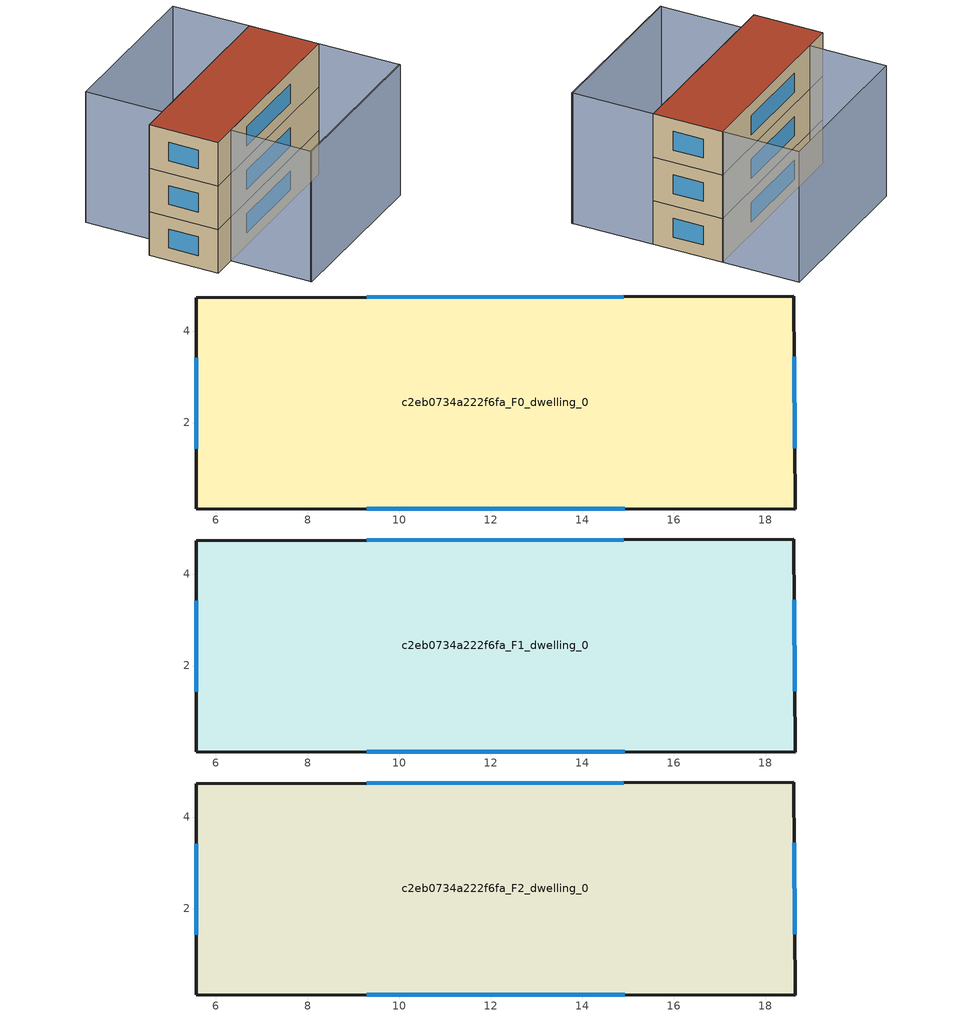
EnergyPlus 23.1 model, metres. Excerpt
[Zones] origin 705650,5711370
c2eb0734a222f6fa_F0_dwelling_0
 floor ground (EU_floor_Construction): 18.63,4.77 18.66,0.11 5.57,0.12 5.57,4.73 z0
 wall outside (EU_wall_Construction): 18.66,0.11 18.63,4.77 5.57,4.73 5.57,0.12 18.66,0.11 z0:3
 window (EU_Window_Construction): 18.65,1.44 18.64,3.44 / 9.3,0.11 14.93,0.11 / 5.57,3.41 5.57,1.43 / 14.91,4.75 9.29,4.74 z0.85:2.15
c2eb0734a222f6fa_F1_dwelling_0
 floor to c2eb0734a222f6fa_F0_dwelling_0 (EU_floor_Construction): 18.63,4.77 18.66,0.11 5.57,0.12 5.57,4.73 z3
 wall outside (EU_wall_Construction): 18.66,0.11 18.63,4.77 5.57,4.73 5.57,0.12 18.66,0.11 z3:6
 window (EU_Window_Construction): 18.65,1.44 18.64,3.44 / 9.3,0.11 14.93,0.11 / 5.57,3.41 5.57,1.43 / 14.91,4.75 9.29,4.74 z3.85:5.15
c2eb0734a222f6fa_F2_dwelling_0
 floor to c2eb0734a222f6fa_F1_dwelling_0 (EU_floor_Construction): 18.63,4.77 18.66,0.11 5.57,0.12 5.57,4.73 z6
 wall outside (EU_wall_Construction): 18.66,0.11 18.63,4.77 5.57,4.73 5.57,0.12 18.66,0.11 z6:9
 window (EU_Window_Construction): 18.65,1.44 18.64,3.44 / 9.3,0.11 14.93,0.11 / 5.57,3.41 5.57,1.43 / 14.91,4.75 9.29,4.74 z6.85:8.15
 roof outside (EU_roof_Construction): 18.66,0.11 18.63,4.77 5.57,4.73 5.57,0.12 z9
shading: 7.23,-5.24 18.68,-5.27 / 7.2,0.11 18.66,0.11 / 18.66,0.11 18.66,-5.32 / 18.66,-5.32 7.2,-5.32 / 7.2,-5.32 7.2,0.11 / 18.63,4.77 7.29,4.73 / 7.29,4.73 7.28,9.84 / 7.28,9.84 18.61,9.88 / 18.61,9.88 18.63,4.77 z0:9
[Building]
EU S2 Campaign: North Axis=0; Terrain=City; Solar Distribution=FullExterior
[Site:Location]
London: Latitude=51.5; Longitude=-0.5; Time Zone=0; Elevation=25
[SizingPeriod:WeatherFileDays]
AnnualSizingPeriod: Begin Month=1; Begin Day of Month=1; End Month=12; End Day of Month=31; Day of Week for Start Day=Monday; Use Weather File Daylight Saving Period=No; Use Weather File Rain and Snow Indicators=No
[MATERIAL]
EU_InternalMass_Material: Roughness=MediumRough; Thickness=0.1; Conductivity=1; Density=1800; Specific Heat=900; Thermal Absorptance=0.9; Solar Absorptance=0.7; Visible Absorptance=0.7
[MATERIAL:NOMASS] Roughness=MediumRough; Thermal Absorptance=0.9; Solar Absorptance=0.7; Visible Absorptance=0.7
Name | Thermal Resistance
EU_wall_NoMass | 0.71061
EU_roof_NoMass | 2.41608
EU_floor_NoMass | 1.75078
[WINDOWMATERIAL:SIMPLEGLAZINGSYSTEM]
EU_Window_SimpleGlazing: UFactor=2.64892; Solar Heat Gain Coefficient=0.76; Visible Transmittance=0.76
[CONSTRUCTION]
EU_wall_Construction: EU_wall_NoMass
EU_roof_Construction: EU_roof_NoMass
EU_floor_Construction: EU_floor_NoMass
EU_Window_Construction: EU_Window_SimpleGlazing
EU_InternalMass_Construction: EU_InternalMass_Material
[ZONE] Type=1; Multiplier=1; Ceiling Height=autocalculate; Volume=181.698; Floor Area=autocalculate; Part of Total Floor Area=Yes
c2eb0734a222f6fa_F0_dwelling_0; c2eb0734a222f6fa_F1_dwelling_0; c2eb0734a222f6fa_F2_dwelling_0
[INTERNALMASS] Construction=EU_InternalMass_Construction; Surface Area=60.566
Name | Zone or ZoneList
c2eb0734a222f6fa_F0_dwelling_0_EU_InternalMass | c2eb0734a222f6fa_F0_dwelling_0
c2eb0734a222f6fa_F1_dwelling_0_EU_InternalMass | c2eb0734a222f6fa_F1_dwelling_0
c2eb0734a222f6fa_F2_dwelling_0_EU_InternalMass | c2eb0734a222f6fa_F2_dwelling_0
[OTHEREQUIPMENT] Fuel Type=Electricity; Design Level Calculation Method=Watts/Area; Power per Zone Floor Area=1; Fraction Latent=0; Fraction Radiant=0; Fraction Lost=0; Carbon Dioxide Generation Rate=0; EndUse Subcategory=EU_Step8_InternalGains
Name | Zone or ZoneList or Space or SpaceList | Schedule
EU_Step8_InternalGain_c2eb0734a222f6fa_F0_dwelling_0_f000 | c2eb0734a222f6fa_F0_dwelling_0 | EU_Step8_GainSchedule_c2eb0734a222f6fa_F0_dwelling_0_f000
EU_Step8_InternalGain_c2eb0734a222f6fa_F1_dwelling_0_f000 | c2eb0734a222f6fa_F1_dwelling_0 | EU_Step8_GainSchedule_c2eb0734a222f6fa_F1_dwelling_0_f000
EU_Step8_InternalGain_c2eb0734a222f6fa_F2_dwelling_0_f000 | c2eb0734a222f6fa_F2_dwelling_0 | EU_Step8_GainSchedule_c2eb0734a222f6fa_F2_dwelling_0_f000
[ZONEVENTILATION:DESIGNFLOWRATE] Schedule=EU_AlwaysOn; Design Flow Rate Calculation Method=AirChanges/Hour; Air Changes per Hour=0.496673; Ventilation Type=Natural; Fan Pressure Rise=0; Fan Total Efficiency=1; Constant Term Coefficient=1; Temperature Term Coefficient=0; Velocity Term Coefficient=0; Velocity Squared Term Coefficient=0; Minimum Indoor Temperature=-100; Maximum Indoor Temperature=100; Delta Temperature=-100; Minimum Outdoor Temperature=-100; Maximum Outdoor Temperature=100; Maximum Wind Speed=40
Name | Zone or ZoneList or Space or SpaceList
EU_ConstantAir_c2eb0734a222f6fa_F0_dwelling_0 | c2eb0734a222f6fa_F0_dwelling_0
EU_ConstantAir_c2eb0734a222f6fa_F1_dwelling_0 | c2eb0734a222f6fa_F1_dwelling_0
EU_ConstantAir_c2eb0734a222f6fa_F2_dwelling_0 | c2eb0734a222f6fa_F2_dwelling_0
[HVACTEMPLATE:THERMOSTAT] Constant Heating Setpoint=20; Constant Cooling Setpoint=50
EU_HeatOnly_c2eb0734a222f6fa_F0_dwelling_0; EU_HeatOnly_c2eb0734a222f6fa_F1_dwelling_0; EU_HeatOnly_c2eb0734a222f6fa_F2_dwelling_0
[HVACTEMPLATE:ZONE:IDEALLOADSAIRSYSTEM] System Availability Schedule=EU_AlwaysOn; Maximum Heating Supply Air Temperature=50; Minimum Cooling Supply Air Temperature=13; Maximum Heating Supply Air Humidity Ratio=0.0156; Minimum Cooling Supply Air Humidity Ratio=0.0077; Heating Limit=NoLimit; Cooling Limit=NoLimit; Heating Availability Schedule=EU_AlwaysOn; Cooling Availability Schedule=EU_CoolingOff; Dehumidification Control Type=ConstantSensibleHeatRatio; Cooling Sensible Heat Ratio=0.7; Dehumidification Setpoint=60; Humidification Control Type=None; Humidification Setpoint=30; Outdoor Air Method=None; Outdoor Air Flow Rate per Person=0.00944; Outdoor Air Flow Rate per Zone Floor Area=0; Outdoor Air Flow Rate per Zone=0; Demand Controlled Ventilation Type=None; Outdoor Air Economizer Type=NoEconomizer; Heat Recovery Type=None; Sensible Heat Recovery Effectiveness=0.7; Latent Heat Recovery Effectiveness=0.65
Name | Template Thermostat
c2eb0734a222f6fa_F0_dwelling_0 | EU_HeatOnly_c2eb0734a222f6fa_F0_dwelling_0
c2eb0734a222f6fa_F1_dwelling_0 | EU_HeatOnly_c2eb0734a222f6fa_F1_dwelling_0
c2eb0734a222f6fa_F2_dwelling_0 | EU_HeatOnly_c2eb0734a222f6fa_F2_dwelling_0
[SIZING:ZONE] Zone Cooling Design Supply Air Temperature Input Method=SupplyAirTemperature; Zone Cooling Design Supply Air Temperature=13; Zone Heating Design Supply Air Temperature Input Method=SupplyAirTemperature; Zone Heating Design Supply Air Temperature=50; Zone Cooling Design Supply Air Humidity Ratio=0.008; Zone Heating Design Supply Air Humidity Ratio=0.008; Cooling Design Air Flow Method=DesignDay; Cooling Design Air Flow Rate=0; Cooling Minimum Air Flow per Zone Floor Area=0.000762; Cooling Minimum Air Flow=0; Cooling Minimum Air Flow Fraction=0.2; Heating Design Air Flow Method=DesignDay; Heating Design Air Flow Rate=0; Heating Maximum Air Flow per Zone Floor Area=0.002032; Heating Maximum Air Flow=0.141576; Heating Maximum Air Flow Fraction=0.3; Account for Dedicated Outdoor Air System=No; Dedicated Outdoor Air System Control Strategy=NeutralSupplyAir; Dedicated Outdoor Air Low Setpoint Temperature for Design=autosize; Dedicated Outdoor Air High Setpoint Temperature for Design=autosize; Zone Load Sizing Method=Sensible Load Only No Latent Load; Zone Latent Cooling Design Supply Air Humidity Ratio Input Method=HumidityRatioDifference; Zone Cooling Design Supply Air Humidity Ratio Difference=0.005; Zone Latent Heating Design Supply Air Humidity Ratio Input Method=HumidityRatioDifference; Zone Humidification Design Supply Air Humidity Ratio Difference=0.005
c2eb0734a222f6fa_F0_dwelling_0; c2eb0734a222f6fa_F1_dwelling_0; c2eb0734a222f6fa_F2_dwelling_0
[SCHEDULE:CONSTANT]
Name | Hourly Value
EU_AlwaysOn | 1
EU_CoolingOff | 0
[SCHEDULE:FILE] Column Number=1; Rows to Skip at Top=0; Number of Hours of Data=8760; Column Separator=Comma; Interpolate to Timestep=No; Minutes per Item=60; Adjust Schedule for Daylight Savings=Yes
Name | File
EU_Step8_GainSchedule_c2eb0734a222f6fa_F0_dwelling_0_f000 | ../../schedules/c2eb0734a222f6fa/c2eb0734a222f6fa_F0_dwelling_0_f000_gain.csv
EU_Step8_GainSchedule_c2eb0734a222f6fa_F1_dwelling_0_f000 | ../../schedules/c2eb0734a222f6fa/c2eb0734a222f6fa_F1_dwelling_0_f000_gain.csv
EU_Step8_GainSchedule_c2eb0734a222f6fa_F2_dwelling_0_f000 | ../../schedules/c2eb0734a222f6fa/c2eb0734a222f6fa_F2_dwelling_0_f000_gain.csv
